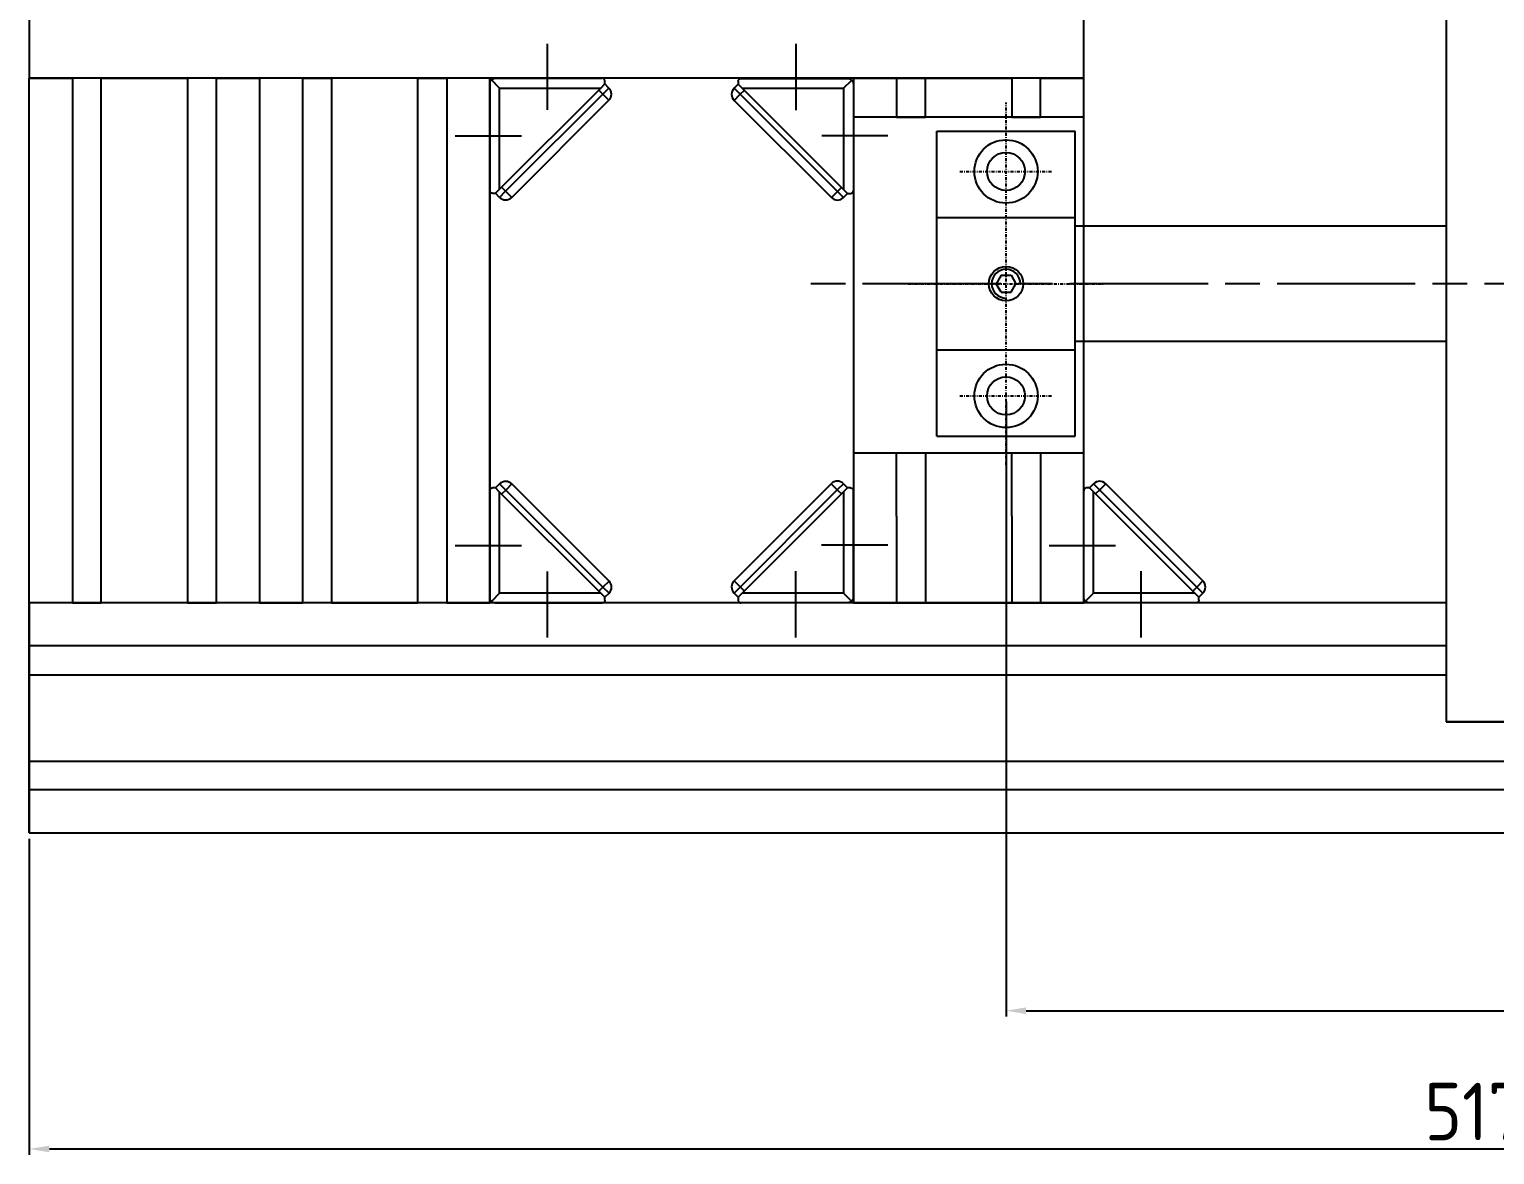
# Model space of a CAD drawing. Header units: millimetres. Extents: x 825 to 4294, y 1031 to 3282.
# Drawn here: x 3629.1 to 3883.6, y 2398.3 to 2593.9 of the extents above; entities that cross this region are included whole.
import ezdxf

# ---------------------------------------------------------------- set-up
doc = ezdxf.new("R2010")
doc.units = ezdxf.units.MM
for name, pattern in [('ACAD_ISO08W100', [36, 24, -3, 6, -3]), ('AUSGEZOGEN', [0]), ('CENTER', [50.8, 31.75, -6.35, 6.35, -6.35]), ('PHL_THICK', [0]), ('STRICHPUNKT', [1, 0.5, -0.25, 0, -0.25])]:
    doc.linetypes.add(name, pattern=pattern)
doc.layers.add('AM_5', color=3, linetype='Continuous', lineweight=25)
doc.layers.add('linie4fun', color=6, linetype='Continuous', lineweight=25)
for name, color, linetype in [('L2STAR', 2, 'AUSGEZOGEN'), ('L5STAR', 7, 'AUSGEZOGEN'), ('M2STAR', 2, 'STRICHPUNKT'), ('osie', 221, 'ACAD_ISO08W100'), ('wozek', 110, 'Continuous')]:
    doc.layers.add(name, color=color, linetype=linetype)
doc.styles.get("Standard").update_dxf_attribs({"font": 'geniso.shx'})
doc.dimstyles.new('AM_ISO$0', dxfattribs={"dimtxt": 3.5, "dimasz": 3.5, "dimexe": 1, "dimexo": 1, "dimgap": 1.5, "dimtad": 1, "dimdsep": 46, "dimtxsty": 'Standard', "dimcen": 0, "dimclrd": 256, "dimclre": 256, "dimclrt": 2, "dimadec": 0, "dimazin": 2, "dimtp": 0.1, "dimtm": 0.1, "dimtfac": 0.71, "dimtdec": 3, "dimtmove": 0, "dimatfit": 3, "dimfxl": 1, "dimlwd": -1, "dimlwe": -1, "dimarcsym": 1})

# ---------------------------------------------------------------- blocks, each defined once
blk = doc.blocks.new('R105802000_5')
at = {"layer": 'L2STAR'}
blk.add_arc((0, 0), 2.5, 270, 180, dxfattribs=at)
at = {"layer": 'L5STAR'}
for p, q in [((-26.5, 12), (26.5, 12)), ((-26.5, 12), (-26.5, -12)), ((-11.5, 12), (-11.5, -12)), ((11.5, 12), (11.5, -12)), ((26.5, 12), (26.5, -12)), ((-1.5, 0.87), (0, 1.73)), ((-1.5, 0.87), (-1.5, -0.87)), ((1.5, 0.87), (0, 1.73)), ((1.5, 0.87), (1.5, -0.87)), ((-1.5, -0.87), (0, -1.73)), ((1.5, -0.87), (0, -1.73)), ((-26.5, -12), (26.5, -12))]:
    blk.add_line(p, q, dxfattribs=at)
for centre, radius in [((-19.5, 0), 5.5), ((19.5, 0), 5.5), ((-19.5, 0), 3.3), ((0, 0), 3), ((19.5, 0), 3.3)]:
    blk.add_circle(centre, radius, dxfattribs=at)
at = {"layer": 'M2STAR'}
for p, q in [((0, 17), (0, -17)), ((-19.5, 8), (-19.5, -8)), ((19.5, 8), (19.5, -8)), ((-31.5, 0), (31.5, 0))]:
    blk.add_line(p, q, dxfattribs=at)
blk = doc.blocks.new('CCLAB_201911010481883_57')
at = {"color": 92, "linetype": 'CENTER'}
blk.add_line((-6, -10), (5.5, -10), dxfattribs=at)
blk = doc.blocks.new('CCLAB_201911010481883_59')
at = {"color": 92, "linetype": 'CENTER'}
blk.add_line((10, 6), (10, -5.5), dxfattribs=at)
blk = doc.blocks.new('*D86')
at = {"layer": 'AM_5', "linetype": 'ByBlock', "transparency": 16777216}
for p, q in [((3798.74, 2529.21), (3798.74, 2422.35)), ((4118.74, 2529.15), (4118.74, 2422.35)), ((3802.24, 2423.35), (4115.24, 2423.35))]:
    blk.add_line(p, q, dxfattribs=at)
at = {"layer": 'AM_5', "transparency": 16777216}
for points in [[(3802.24, 2423.93), (3802.24, 2422.77), (3798.74, 2423.35)], [(4115.24, 2423.93), (4115.24, 2422.77), (4118.74, 2423.35)]]:
    blk.add_solid(points, dxfattribs=at)
at = {"layer": 'DEFPOINTS', "color": 0, "transparency": 16777216}
for p in [(3798.74, 2530.21), (4118.74, 2530.15), (4118.74, 2423.35)]:
    blk.add_point(p, dxfattribs=at)
at = {"layer": 'AM_5', "color": 2, "transparency": 16777216, "insert": (3958.74, 2429.85), "char_height": 10, "attachment_point": 5}
blk.add_mtext('320', dxfattribs=at)
blk = doc.blocks.new('*D87')
at = {"layer": 'AM_5', "linetype": 'ByBlock', "transparency": 16777216}
for p, q in [((3629.09, 2453.25), (3629.09, 2398.32)), ((4146.74, 2453.25), (4146.74, 2398.32)), ((3632.59, 2399.32), (4143.24, 2399.32))]:
    blk.add_line(p, q, dxfattribs=at)
at = {"layer": 'AM_5', "transparency": 16777216}
for points in [[(3632.59, 2399.9), (3632.59, 2398.74), (3629.09, 2399.32)], [(4143.24, 2399.9), (4143.24, 2398.74), (4146.74, 2399.32)]]:
    blk.add_solid(points, dxfattribs=at)
at = {"layer": 'DEFPOINTS', "color": 0, "transparency": 16777216}
for p in [(3629.09, 2454.25), (4146.74, 2454.25), (4146.74, 2399.32)]:
    blk.add_point(p, dxfattribs=at)
at = {"layer": 'AM_5', "color": 2, "transparency": 16777216, "insert": (3887.91, 2405.82), "char_height": 10, "attachment_point": 5}
blk.add_mtext('517.66', dxfattribs=at)

msp = doc.modelspace()

# ---------------------------------------------------------------- linework, layer by layer
at = {"layer": 'linie4fun'}
for p, q in [((3629.08669, 2604.65821), (3629.08669, 2585.42512)), ((3812.24329, 2494.24614), (3812.24329, 2602.63834)), ((3812.24329, 2585.42512), (3629.08669, 2585.42512)), ((3629.08669, 2494.24614), (3629.08669, 2585.42512)), ((3629.08669, 2585.42512), (3636.58669, 2585.42512)), ((3636.58669, 2585.42512), (3636.58669, 2494.24614)), ((3641.58669, 2494.24614), (3641.58669, 2585.42512)), ((3641.58669, 2585.42512), (3656.58669, 2585.42512)), ((3656.58669, 2585.42512), (3656.58669, 2494.24614)), ((3661.58669, 2494.24614), (3661.58669, 2585.42512)), ((3661.58669, 2585.42512), (3669.08669, 2585.42512)), ((3669.08669, 2585.42512), (3669.08669, 2494.24614)), ((3676.58669, 2494.24614), (3676.58669, 2585.42512)), ((3676.58669, 2585.42512), (3681.58669, 2585.42512)), ((3681.58669, 2585.42512), (3681.58669, 2494.24614)), ((3696.58669, 2494.24614), (3696.58669, 2585.42512)), ((3696.58669, 2585.42512), (3701.58669, 2585.42512)), ((3701.58669, 2585.42512), (3701.58669, 2494.24614)), ((3709.08669, 2494.24614), (3709.08669, 2585.42512)), ((3709.08669, 2585.42512), (3709.08669, 2494.24614)), ((3772.24329, 2585.42512), (3779.74329, 2585.42512)), ((3772.24329, 2585.42512), (3772.24329, 2494.24614)), ((3779.74329, 2585.42512), (3784.74329, 2585.42512)), ((3779.74329, 2585.42512), (3779.74329, 2578.63834)), ((3784.74329, 2578.63834), (3784.74329, 2585.42512)), ((3784.74329, 2585.42512), (3799.74329, 2585.42512)), ((3799.74329, 2585.42512), (3799.74329, 2578.63834)), ((3804.74329, 2578.63834), (3804.74329, 2585.42512)), ((3804.74329, 2585.42512), (3812.24329, 2585.42512)), ((3812.24329, 2578.63834), (3772.24329, 2578.63834)), ((3779.74329, 2578.63834), (3784.74329, 2578.63834)), ((3779.74329, 2578.63834), (3784.74329, 2578.63834)), ((3799.74329, 2578.63834), (3804.74329, 2578.63834)), ((3799.74329, 2578.63834), (3804.74329, 2578.63834)), ((3875.21522, 2559.71252), (3810.74329, 2559.71252)), ((3629.08669, 2454.24614), (3629.08669, 2557.00778)), ((3810.74329, 2539.71252), (3875.21522, 2539.71252)), ((3772.24329, 2520.29207), (3812.24329, 2520.29207)), ((3779.74329, 2509.32799), (3779.74329, 2520.29207)), ((3779.74329, 2520.29207), (3784.74329, 2520.29207)), ((3784.74329, 2520.29207), (3784.74329, 2509.32799)), ((3799.74329, 2509.32799), (3799.74329, 2520.29207)), ((3799.74329, 2520.29207), (3804.74329, 2520.29207)), ((3804.74329, 2520.29207), (3804.74329, 2509.32799)), ((3779.74329, 2509.32799), (3779.74329, 2494.24614)), ((3784.74329, 2509.32799), (3784.74329, 2494.24614)), ((3799.74329, 2509.32799), (3799.74329, 2494.24614)), ((3804.74329, 2509.32799), (3804.74329, 2494.24614)), ((3629.08669, 2494.24614), (3629.08669, 2454.24614)), ((3875.21522, 2494.24614), (3629.08669, 2494.24614)), ((3636.58669, 2494.24614), (3641.58669, 2494.24614)), ((3656.58669, 2494.24614), (3661.58669, 2494.24614)), ((3669.08669, 2494.24614), (3676.58669, 2494.24614)), ((3681.58669, 2494.24614), (3696.58669, 2494.24614)), ((3701.58669, 2494.24614), (3709.08669, 2494.24614)), ((3772.24329, 2494.24614), (3812.24329, 2494.24614)), ((3875.21522, 2486.74614), (3629.08669, 2486.74614)), ((3629.08669, 2486.74614), (3629.08669, 2481.74614)), ((3629.08669, 2481.74614), (3875.21522, 2481.74614)), ((3629.08669, 2466.74614), (4146.74329, 2466.74614)), ((4146.74329, 2461.74614), (3629.08669, 2461.74614)), ((3629.08669, 2454.24614), (4146.74329, 2454.24614))]:
    msp.add_line(p, q, dxfattribs=at)
at = {"layer": 'linie4fun', "linetype": 'PHL_THICK'}
for p, q in [((3709.05961, 2584.42007), (3709.06294, 2584.50052)), ((3709.05961, 2565.92007), (3709.05961, 2584.42007)), ((3709.06294, 2584.50052), (3709.07314, 2584.58272)), ((3709.07314, 2584.58272), (3709.09028, 2584.66582)), ((3709.09028, 2584.66582), (3709.11526, 2584.74879)), ((3709.11526, 2584.74879), (3709.14777, 2584.83061)), ((3709.14777, 2584.83061), (3709.18802, 2584.91031)), ((3709.18802, 2584.91031), (3709.23602, 2584.98687)), ((3709.23602, 2584.98687), (3709.29097, 2585.05946)), ((3709.29097, 2585.05946), (3709.3525, 2585.12718)), ((3709.3525, 2585.12718), (3709.42022, 2585.18871)), ((3710.75961, 2583.72007), (3709.3525, 2585.12718)), ((3709.42022, 2585.18871), (3709.49281, 2585.24366)), ((3709.49281, 2585.24366), (3709.5694, 2585.29154)), ((3709.5694, 2585.29154), (3709.64907, 2585.33191)), ((3709.64907, 2585.33191), (3709.73089, 2585.36442)), ((3709.73089, 2585.36442), (3709.81386, 2585.3894)), ((3709.81386, 2585.3894), (3709.89696, 2585.40654)), ((3709.89696, 2585.40654), (3709.97916, 2585.41674)), ((3709.97916, 2585.41674), (3710.05961, 2585.42007)), ((3710.05961, 2585.42007), (3728.55961, 2585.42007)), ((3710.75961, 2583.72007), (3728.35961, 2583.72007)), ((3710.75961, 2566.12007), (3728.35961, 2583.72007)), ((3710.75961, 2566.12007), (3710.75961, 2583.72007)), ((3711.8274, 2565.77364), (3729.7667, 2583.71294)), ((3728.35961, 2583.72007), (3729.05961, 2584.42007)), ((3728.61615, 2585.41677), (3728.55961, 2585.42007)), ((3728.67319, 2585.40676), (3728.61615, 2585.41677)), ((3728.72977, 2585.39023), (3728.67319, 2585.40676)), ((3728.78525, 2585.36605), (3728.72977, 2585.39023)), ((3728.83838, 2585.33515), (3728.78525, 2585.36605)), ((3728.8884, 2585.29676), (3728.83838, 2585.33515)), ((3728.93424, 2585.25121), (3728.8884, 2585.29676)), ((3728.97486, 2585.1986), (3728.93424, 2585.25121)), ((3729.00909, 2585.13907), (3728.97486, 2585.1986)), ((3729.03582, 2585.07277), (3729.00909, 2585.13907)), ((3729.05333, 2584.99977), (3729.03582, 2585.07277)), ((3729.05961, 2584.92007), (3729.05333, 2584.99977)), ((3729.7667, 2583.71294), (3729.05959, 2584.42005)), ((3729.05961, 2584.42007), (3729.05961, 2584.92007)), ((3751.522, 2583.6841), (3752.22911, 2584.3912)), ((3751.522, 2583.6841), (3752.58266, 2582.62344)), ((3752.22909, 2584.89122), (3752.23548, 2584.97091)), ((3752.22909, 2584.89122), (3752.22909, 2584.39122)), ((3752.22909, 2584.39122), (3752.92909, 2583.69122)), ((3752.23548, 2584.97091), (3752.25287, 2585.04393)), ((3752.25287, 2585.04393), (3752.2796, 2585.11023)), ((3752.2796, 2585.11023), (3752.31383, 2585.16975)), ((3752.31383, 2585.16975), (3752.35444, 2585.22236)), ((3752.35444, 2585.22236), (3752.40029, 2585.26791)), ((3752.40029, 2585.26791), (3752.45029, 2585.3062)), ((3752.45029, 2585.3062), (3752.50352, 2585.33745)), ((3752.50352, 2585.33745), (3752.55893, 2585.36138)), ((3752.55893, 2585.36138), (3752.61559, 2585.37817)), ((3752.61559, 2585.37817), (3752.67258, 2585.38802)), ((3752.67258, 2585.38802), (3752.72909, 2585.39122)), ((3752.72909, 2585.39122), (3771.22909, 2585.39122)), ((3752.92909, 2583.69122), (3770.52909, 2566.09123)), ((3752.92909, 2583.69122), (3770.52909, 2583.69122)), ((3770.52909, 2583.69122), (3771.93619, 2585.09833)), ((3770.52909, 2583.69122), (3770.52909, 2566.09123)), ((3771.22909, 2585.39122), (3771.30953, 2585.38789)), ((3771.30953, 2585.38789), (3771.39174, 2585.3777)), ((3771.39174, 2585.3777), (3771.47484, 2585.36056)), ((3771.47484, 2585.36056), (3771.5578, 2585.33558)), ((3771.5578, 2585.33558), (3771.63963, 2585.30306)), ((3771.63963, 2585.30306), (3771.71933, 2585.26281)), ((3771.71933, 2585.26281), (3771.79589, 2585.21481)), ((3771.79589, 2585.21481), (3771.86848, 2585.15986)), ((3771.86848, 2585.15986), (3771.93619, 2585.09833)), ((3771.93619, 2585.09833), (3771.99772, 2585.03062)), ((3771.99772, 2585.03062), (3772.05267, 2584.95802)), ((3772.05267, 2584.95802), (3772.10055, 2584.88144)), ((3772.10055, 2584.88144), (3772.14093, 2584.80177)), ((3772.14093, 2584.80177), (3772.17344, 2584.71994)), ((3772.17344, 2584.71994), (3772.19842, 2584.63698)), ((3772.19842, 2584.63698), (3772.21556, 2584.55388)), ((3772.21556, 2584.55388), (3772.22575, 2584.47167)), ((3772.22575, 2584.47167), (3772.22909, 2584.39122)), ((3772.22909, 2584.39122), (3772.22909, 2565.89122)), ((3712.88806, 2564.71298), (3729.7667, 2581.59162)), ((3728.70604, 2582.65228), (3727.99893, 2583.35939)), ((3729.7667, 2581.59162), (3728.70604, 2582.65228)), ((3751.522, 2581.56278), (3752.58266, 2582.62344)), ((3751.522, 2581.56278), (3768.40064, 2564.68414)), ((3752.58266, 2582.62344), (3753.28977, 2583.33054)), ((3752.58266, 2582.62344), (3770.52196, 2564.68414)), ((3709.06281, 2565.86357), (3709.05961, 2565.92007)), ((3709.07266, 2565.80658), (3709.06281, 2565.86357)), ((3709.08945, 2565.74991), (3709.07266, 2565.80658)), ((3709.11338, 2565.6945), (3709.08945, 2565.74991)), ((3710.05961, 2565.42007), (3710.75961, 2566.12007)), ((3710.76674, 2564.71298), (3711.8274, 2565.77364)), ((3711.8274, 2565.77364), (3711.12029, 2566.48075)), ((3712.88806, 2564.71298), (3711.8274, 2565.77364)), ((3769.4613, 2565.7448), (3770.16841, 2566.4519)), ((3770.52909, 2566.09123), (3771.22909, 2565.39122)), ((3772.19924, 2565.72106), (3772.21578, 2565.77765)), ((3772.21578, 2565.77765), (3772.22578, 2565.83469)), ((3772.22578, 2565.83469), (3772.22909, 2565.89122)), ((3709.14463, 2565.64127), (3709.11338, 2565.6945)), ((3709.18292, 2565.59128), (3709.14463, 2565.64127)), ((3709.22848, 2565.54542), (3709.18292, 2565.59128)), ((3709.28108, 2565.50482), (3709.22848, 2565.54542)), ((3709.34061, 2565.47058), (3709.28108, 2565.50482)), ((3709.40691, 2565.44386), (3709.34061, 2565.47058)), ((3709.47992, 2565.42646), (3709.40691, 2565.44386)), ((3709.55961, 2565.42007), (3709.47992, 2565.42646)), ((3709.55961, 2565.42007), (3710.05961, 2565.42007)), ((3710.76674, 2564.71298), (3710.05963, 2565.42009)), ((3768.40064, 2564.68414), (3769.4613, 2565.7448)), ((3770.52196, 2564.68414), (3771.22907, 2565.39125)), ((3771.22909, 2565.39122), (3771.72909, 2565.39122)), ((3771.72909, 2565.39122), (3771.80879, 2565.39751)), ((3771.80879, 2565.39751), (3771.88179, 2565.41501)), ((3771.88179, 2565.41501), (3771.94809, 2565.44174)), ((3771.94809, 2565.44174), (3772.00762, 2565.47597)), ((3772.00762, 2565.47597), (3772.06022, 2565.51659)), ((3772.06022, 2565.51659), (3772.10578, 2565.56243)), ((3772.10578, 2565.56243), (3772.14416, 2565.61245)), ((3772.14416, 2565.61245), (3772.17507, 2565.66558)), ((3772.17507, 2565.66558), (3772.19924, 2565.72106)), ((3710.78027, 2514.90867), (3710.07316, 2514.20156)), ((3728.71957, 2496.96937), (3710.78027, 2514.90867)), ((3712.90159, 2514.90867), (3711.84093, 2513.84801)), ((3729.78023, 2498.03003), (3712.90159, 2514.90867)), ((3768.37951, 2514.94724), (3751.50087, 2498.0686)), ((3768.37951, 2514.94724), (3769.44017, 2513.88658)), ((3770.50083, 2514.94724), (3769.44017, 2513.88658)), ((3770.50083, 2514.94724), (3771.20793, 2514.24013)), ((3813.95042, 2514.93113), (3813.24331, 2514.22402)), ((3831.88972, 2496.99183), (3813.95042, 2514.93113)), ((3816.07174, 2514.93113), (3815.01108, 2513.87047)), ((3832.95038, 2498.05249), (3816.07174, 2514.93113)), ((3709.07644, 2513.75812), (3709.07314, 2513.70158)), ((3709.07314, 2495.20158), (3709.07314, 2513.70158)), ((3709.08645, 2513.81516), (3709.07644, 2513.75812)), ((3709.10298, 2513.87174), (3709.08645, 2513.81516)), ((3709.12716, 2513.92723), (3709.10298, 2513.87174)), ((3709.15806, 2513.98035), (3709.12716, 2513.92723)), ((3709.19645, 2514.03038), (3709.15806, 2513.98035)), ((3709.242, 2514.07622), (3709.19645, 2514.03038)), ((3709.29461, 2514.11684), (3709.242, 2514.07622)), ((3709.35414, 2514.15107), (3709.29461, 2514.11684)), ((3709.42044, 2514.1778), (3709.35414, 2514.15107)), ((3709.49344, 2514.1953), (3709.42044, 2514.1778)), ((3709.57314, 2514.20158), (3709.49344, 2514.1953)), ((3710.07314, 2514.20158), (3709.57314, 2514.20158)), ((3710.77314, 2513.50158), (3710.07314, 2514.20158)), ((3710.77314, 2495.90158), (3710.77314, 2513.50158)), ((3728.37314, 2495.90158), (3710.77314, 2513.50158)), ((3711.84093, 2513.84801), (3711.13382, 2513.1409)), ((3769.44017, 2513.88658), (3751.50087, 2495.94728)), ((3770.50795, 2513.54015), (3752.90795, 2495.94015)), ((3769.44017, 2513.88658), (3770.14727, 2513.17947)), ((3771.20795, 2514.24015), (3770.50795, 2513.54015)), ((3770.50795, 2513.54015), (3770.50795, 2495.94015)), ((3771.70795, 2514.24015), (3771.20795, 2514.24015)), ((3771.70795, 2514.24015), (3771.78764, 2514.23376)), ((3771.78764, 2514.23376), (3771.86066, 2514.21636)), ((3771.86066, 2514.21636), (3771.92696, 2514.18963)), ((3771.92696, 2514.18963), (3771.98648, 2514.1554)), ((3771.98648, 2514.1554), (3772.03909, 2514.1148)), ((3772.03909, 2514.1148), (3772.08464, 2514.06894)), ((3772.08464, 2514.06894), (3772.12293, 2514.01895)), ((3772.12293, 2514.01895), (3772.15418, 2513.96572)), ((3772.15418, 2513.96572), (3772.17811, 2513.91031)), ((3772.17811, 2513.91031), (3772.1949, 2513.85364)), ((3772.1949, 2513.85364), (3772.20475, 2513.79665)), ((3772.20475, 2513.79665), (3772.20795, 2513.74015)), ((3772.20795, 2513.74015), (3772.20795, 2495.24015)), ((3812.24659, 2513.78058), (3812.24329, 2513.72404)), ((3812.24329, 2495.22404), (3812.24329, 2513.72404)), ((3812.2566, 2513.83762), (3812.24659, 2513.78058)), ((3812.27313, 2513.8942), (3812.2566, 2513.83762)), ((3812.29731, 2513.94968), (3812.27313, 2513.8942)), ((3812.32821, 2514.00281), (3812.29731, 2513.94968)), ((3812.3666, 2514.05284), (3812.32821, 2514.00281)), ((3812.41215, 2514.09867), (3812.3666, 2514.05284)), ((3812.46476, 2514.1393), (3812.41215, 2514.09867)), ((3812.52429, 2514.17353), (3812.46476, 2514.1393)), ((3812.59059, 2514.20025), (3812.52429, 2514.17353)), ((3812.66359, 2514.21776), (3812.59059, 2514.20025)), ((3812.74329, 2514.22404), (3812.66359, 2514.21776)), ((3813.24329, 2514.22404), (3812.74329, 2514.22404)), ((3813.94329, 2513.52404), (3813.24329, 2514.22404)), ((3813.94329, 2495.92404), (3813.94329, 2513.52404)), ((3831.54329, 2495.92404), (3813.94329, 2513.52404)), ((3815.01108, 2513.87047), (3814.30397, 2513.16336)), ((3729.78023, 2498.03003), (3728.71957, 2496.96937)), ((3751.50087, 2498.0686), (3752.56153, 2497.00794)), ((3832.95038, 2498.05249), (3831.88972, 2496.99183)), ((3709.07647, 2495.12114), (3709.07314, 2495.20158)), ((3709.08667, 2495.03893), (3709.07647, 2495.12114)), ((3709.10381, 2494.95583), (3709.08667, 2495.03893)), ((3709.12879, 2494.87287), (3709.10381, 2494.95583)), ((3709.1613, 2494.79104), (3709.12879, 2494.87287)), ((3709.20167, 2494.71137), (3709.1613, 2494.79104)), ((3709.24955, 2494.63478), (3709.20167, 2494.71137)), ((3709.3045, 2494.56219), (3709.24955, 2494.63478)), ((3709.36603, 2494.49448), (3709.3045, 2494.56219)), ((3710.77314, 2495.90158), (3709.36603, 2494.49448)), ((3709.43375, 2494.43295), (3709.36603, 2494.49448)), ((3728.37314, 2495.90158), (3710.77314, 2495.90158)), ((3728.71957, 2496.96937), (3728.01246, 2496.26227)), ((3729.07314, 2495.20158), (3728.37314, 2495.90158)), ((3729.78023, 2495.90871), (3728.71957, 2496.96937)), ((3729.02263, 2494.48258), (3728.98839, 2494.42306)), ((3729.04935, 2494.54888), (3729.02263, 2494.48258)), ((3729.06675, 2494.6219), (3729.04935, 2494.54888)), ((3729.07314, 2494.70158), (3729.06675, 2494.6219)), ((3729.78023, 2495.90871), (3729.07312, 2495.2016)), ((3729.07314, 2494.70158), (3729.07314, 2495.20158)), ((3751.50087, 2495.94728), (3752.20797, 2495.24017)), ((3752.90795, 2495.94015), (3752.20795, 2495.24015)), ((3752.20795, 2495.24015), (3752.20795, 2494.74015)), ((3752.20795, 2494.74015), (3752.21423, 2494.66045)), ((3752.21423, 2494.66045), (3752.23174, 2494.58745)), ((3752.23174, 2494.58745), (3752.25847, 2494.52115)), ((3752.25847, 2494.52115), (3752.2927, 2494.46162)), ((3752.56153, 2497.00794), (3753.26863, 2496.30083)), ((3770.50795, 2495.94015), (3752.90795, 2495.94015)), ((3770.50795, 2495.94015), (3771.91506, 2494.53304)), ((3771.91506, 2494.53304), (3771.84735, 2494.47151)), ((3771.97659, 2494.60076), (3771.91506, 2494.53304)), ((3772.03154, 2494.67335), (3771.97659, 2494.60076)), ((3772.07954, 2494.74991), (3772.03154, 2494.67335)), ((3772.11979, 2494.82961), (3772.07954, 2494.74991)), ((3772.1523, 2494.91143), (3772.11979, 2494.82961)), ((3772.17729, 2494.9944), (3772.1523, 2494.91143)), ((3772.19443, 2495.0775), (3772.17729, 2494.9944)), ((3772.20462, 2495.1597), (3772.19443, 2495.0775)), ((3772.20795, 2495.24015), (3772.20462, 2495.1597)), ((3812.24662, 2495.1436), (3812.24329, 2495.22404)), ((3812.25682, 2495.06139), (3812.24662, 2495.1436)), ((3812.27396, 2494.97829), (3812.25682, 2495.06139)), ((3812.29894, 2494.89533), (3812.27396, 2494.97829)), ((3812.33145, 2494.8135), (3812.29894, 2494.89533)), ((3812.37182, 2494.73383), (3812.33145, 2494.8135)), ((3812.4197, 2494.65724), (3812.37182, 2494.73383)), ((3812.47465, 2494.58465), (3812.4197, 2494.65724)), ((3812.53618, 2494.51694), (3812.47465, 2494.58465)), ((3813.94329, 2495.92404), (3812.53618, 2494.51694)), ((3812.6039, 2494.45541), (3812.53618, 2494.51694)), ((3831.54329, 2495.92404), (3813.94329, 2495.92404)), ((3831.88972, 2496.99183), (3831.18261, 2496.28472)), ((3832.24329, 2495.22404), (3831.54329, 2495.92404)), ((3832.95038, 2495.93117), (3831.88972, 2496.99183)), ((3832.19277, 2494.50504), (3832.15854, 2494.44551)), ((3832.2195, 2494.57134), (3832.19277, 2494.50504)), ((3832.2369, 2494.64436), (3832.2195, 2494.57134)), ((3832.24329, 2494.72404), (3832.2369, 2494.64436)), ((3832.95038, 2495.93117), (3832.24327, 2495.22406)), ((3832.24329, 2494.72404), (3832.24329, 2495.22404)), ((3709.50634, 2494.378), (3709.43375, 2494.43295)), ((3709.5829, 2494.33), (3709.50634, 2494.378)), ((3709.6626, 2494.28975), (3709.5829, 2494.33)), ((3709.74442, 2494.25723), (3709.6626, 2494.28975)), ((3709.82739, 2494.23225), (3709.74442, 2494.25723)), ((3709.91049, 2494.21511), (3709.82739, 2494.23225)), ((3709.99269, 2494.20492), (3709.91049, 2494.21511)), ((3710.07314, 2494.20158), (3709.99269, 2494.20492)), ((3728.57314, 2494.20158), (3710.07314, 2494.20158)), ((3728.62964, 2494.20479), (3728.57314, 2494.20158)), ((3728.68663, 2494.21464), (3728.62964, 2494.20479)), ((3728.7433, 2494.23143), (3728.68663, 2494.21464)), ((3728.79871, 2494.25536), (3728.7433, 2494.23143)), ((3728.85194, 2494.2866), (3728.79871, 2494.25536)), ((3728.90193, 2494.3249), (3728.85194, 2494.2866)), ((3728.94779, 2494.37045), (3728.90193, 2494.3249)), ((3728.98839, 2494.42306), (3728.94779, 2494.37045)), ((3752.2927, 2494.46162), (3752.33332, 2494.40901)), ((3752.33332, 2494.40901), (3752.37916, 2494.36346)), ((3752.37916, 2494.36346), (3752.42918, 2494.32507)), ((3752.42918, 2494.32507), (3752.48231, 2494.29417)), ((3752.48231, 2494.29417), (3752.53779, 2494.26999)), ((3752.53779, 2494.26999), (3752.59438, 2494.25346)), ((3752.59438, 2494.25346), (3752.65142, 2494.24345)), ((3752.65142, 2494.24345), (3752.70795, 2494.24015)), ((3771.20795, 2494.24015), (3752.70795, 2494.24015)), ((3771.2884, 2494.24348), (3771.20795, 2494.24015)), ((3771.37061, 2494.25368), (3771.2884, 2494.24348)), ((3771.45371, 2494.27082), (3771.37061, 2494.25368)), ((3771.53667, 2494.2958), (3771.45371, 2494.27082)), ((3771.61849, 2494.32831), (3771.53667, 2494.2958)), ((3771.69817, 2494.36868), (3771.61849, 2494.32831)), ((3771.77475, 2494.41656), (3771.69817, 2494.36868)), ((3771.84735, 2494.47151), (3771.77475, 2494.41656)), ((3812.67649, 2494.40045), (3812.6039, 2494.45541)), ((3812.75305, 2494.35246), (3812.67649, 2494.40045)), ((3812.83275, 2494.3122), (3812.75305, 2494.35246)), ((3812.91457, 2494.27969), (3812.83275, 2494.3122)), ((3812.99754, 2494.25471), (3812.91457, 2494.27969)), ((3813.08064, 2494.23757), (3812.99754, 2494.25471)), ((3813.16284, 2494.22738), (3813.08064, 2494.23757)), ((3813.24329, 2494.22404), (3813.16284, 2494.22738)), ((3831.74329, 2494.22404), (3813.24329, 2494.22404)), ((3831.79979, 2494.22725), (3831.74329, 2494.22404)), ((3831.85678, 2494.23709), (3831.79979, 2494.22725)), ((3831.91345, 2494.25389), (3831.85678, 2494.23709)), ((3831.96886, 2494.27782), (3831.91345, 2494.25389)), ((3832.02209, 2494.30906), (3831.96886, 2494.27782)), ((3832.07208, 2494.34735), (3832.02209, 2494.30906)), ((3832.11794, 2494.39291), (3832.07208, 2494.34735)), ((3832.15854, 2494.44551), (3832.11794, 2494.39291))]:
    msp.add_line(p, q, dxfattribs=at)
for centre, start, end in [((3728.70603, 2582.65228), 315.0000031, 44.9999942), ((3752.58266, 2582.62344), 135.0000058, 224.9999969), ((3711.8274, 2565.77364), 225.0000058, 314.9999969), ((3769.4613, 2565.7448), 225.0000031, 314.9999942), ((3711.84093, 2513.84801), 45.0000031, 134.9999942), ((3769.44017, 2513.88657), 45.0000058, 134.9999969), ((3815.01108, 2513.87047), 45.0000031, 134.9999942), ((3728.71957, 2496.96937), 315.0000058, 44.9999969), ((3752.56153, 2497.00794), 135.0000031, 224.9999942), ((3831.88971, 2496.99183), 315.0000058, 44.9999969)]:
    msp.add_arc(centre, 1.5, start, end, dxfattribs=at)
at = {"layer": 'osie'}
msp.add_line((4157.8328, 2549.71252), (3764.75721, 2549.71252), dxfattribs=at)
at = {"layer": 'wozek'}
for p, q in [((3875.21522, 2822.67966), (3875.21522, 2473.54059)), ((4040.21522, 2473.54059), (3875.21522, 2473.54059)), ((3875.21522, 2473.54059), (4040.21522, 2473.54059))]:
    msp.add_line(p, q, dxfattribs=at)

# ---------------------------------------------------------------- block references
for name in ['CCLAB_201911010481883_59', 'CCLAB_201911010481883_57']:
    msp.add_blockref(name, (3709.05961, 2585.42007))
for name, p, rotation in [('CCLAB_201911010481883_57', (3772.22909, 2585.39122), 270), ('R105802000_5', (3798.74329, 2549.71252), 90), ('CCLAB_201911010481883_59', (3772.22909, 2585.39122), 270), ('CCLAB_201911010481883_59', (3709.07314, 2494.20158), 90), ('CCLAB_201911010481883_57', (3772.20795, 2494.24015), 180), ('CCLAB_201911010481883_59', (3812.24329, 2494.22404), 90), ('CCLAB_201911010481883_57', (3709.07314, 2494.20158), 90), ('CCLAB_201911010481883_59', (3772.20795, 2494.24015), 180), ('CCLAB_201911010481883_57', (3812.24329, 2494.22404), 90)]:
    msp.add_blockref(name, p, dxfattribs=dict(rotation=rotation))

# ---------------------------------------------------------------- dimensions: what is measured, and where the dimension line sits
at = {"layer": 'AM_5'}
for base, p1, p2, override, picture, middle in [((4118.74329, 2423.34878), (3798.74329, 2530.21252), (4118.74329, 2530.1481), {"dimtxt": 10, "dimpost": ''}, '*D86', (3958.74329, 2429.84977)), ((4146.74329, 2399.32133), (3629.08669, 2454.24614), (4146.74329, 2454.24614), {"dimtxt": 10}, '*D87', (3887.91499, 2405.82133))]:
    dim = msp.add_linear_dim(base=base, p1=p1, p2=p2, dimstyle='AM_ISO$0', override=override, dxfattribs=at)
    dim.commit()
    dim.dimension.update_dxf_attribs({"geometry": picture, "text_midpoint": middle})

doc.saveas('drawing.dxf')
